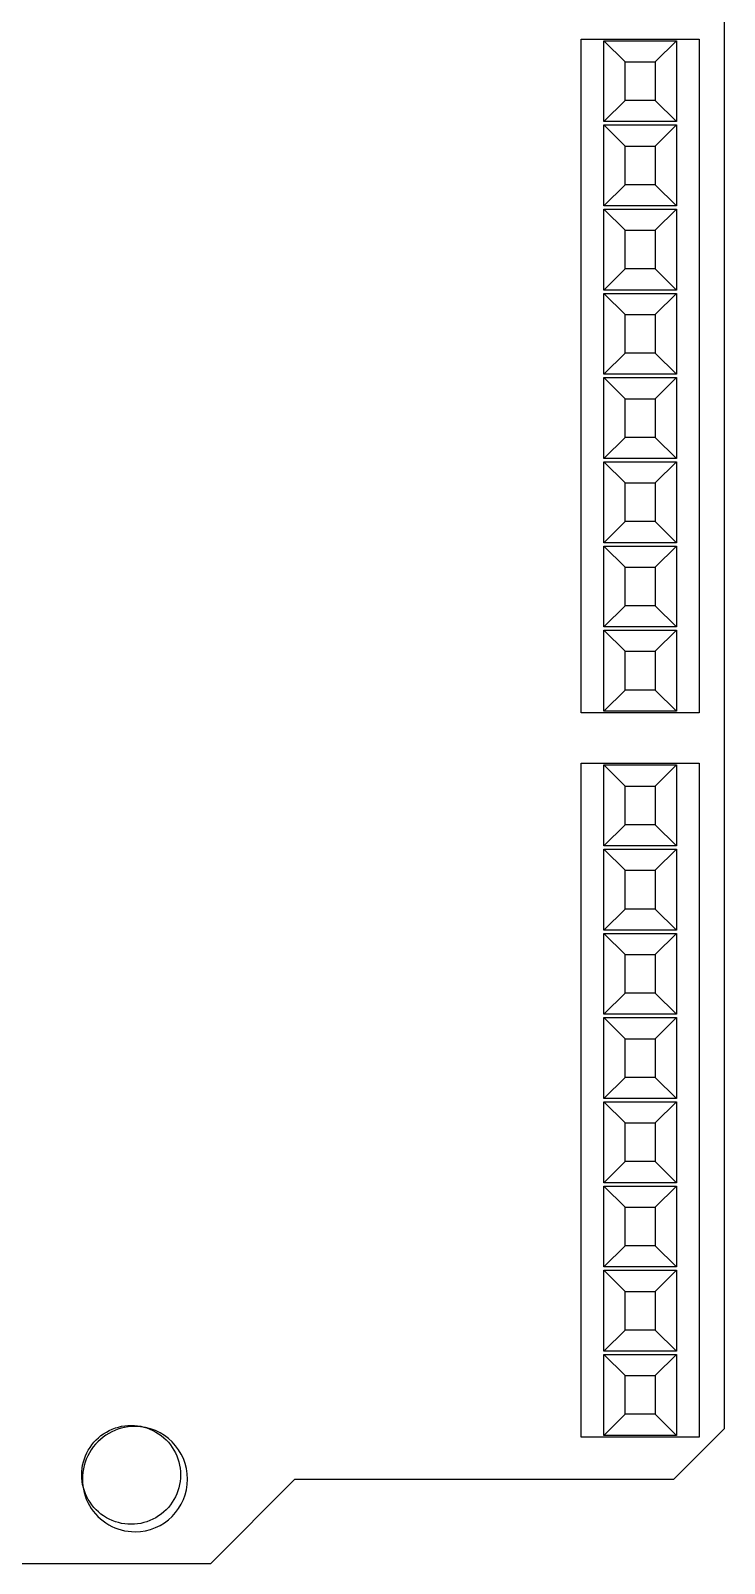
# Model space of a CAD drawing. Extents: x 0 to 808, y 79 to 394.
# Drawn here: x 301.52 to 318.22, y 227.86 to 264.74 of the extents above; entities that cross this region are included whole.
import ezdxf

# ---------------------------------------------------------------- set-up
doc = ezdxf.new("R2010")
doc.units = 0
doc.layers.add('Components', color=7, linetype='CONTINUOUS')
doc.layers.add('Your_Design', color=7, linetype='CONTINUOUS')

msp = doc.modelspace()

# ---------------------------------------------------------------- linework, layer by layer
at = {"layer": 'Components', "color": 7}
for points in [[(318.220259, 231.101065), (318.220259, 282.577602)], [(317.612268, 264.540602), (317.612268, 248.327491), (314.774975, 248.327491), (314.774975, 264.540602), (317.612268, 264.540602)], [(315.828821, 263.993407), (315.322176, 264.500069), (317.065067, 264.500069)], [(315.828821, 263.061154), (315.322176, 262.554494), (315.322176, 264.500069)], [(316.558422, 263.993407), (317.065067, 264.500069)], [(317.065067, 264.500069), (317.065067, 262.554494)], [(315.828821, 263.993407), (316.558422, 263.993407)], [(315.828821, 263.061154), (315.828821, 263.993407)], [(316.558422, 263.993407), (316.558422, 263.061154)], [(316.558422, 263.061154), (315.828821, 263.061154)], [(316.558422, 263.061154), (317.065067, 262.554494)], [(317.065067, 262.554494), (315.322176, 262.554494)], [(315.828821, 261.966772), (315.322176, 262.473432)], [(315.828821, 261.034516), (315.322176, 260.527856), (315.322176, 262.473432)], [(315.322176, 262.473432), (317.065067, 262.473432)], [(316.558422, 261.966772), (317.065067, 262.473432)], [(317.065067, 262.473432), (317.065067, 260.527856)], [(315.828821, 261.034516), (315.828821, 261.966772)], [(315.828821, 261.966772), (316.558422, 261.966772)], [(316.558422, 261.966772), (316.558422, 261.034516)], [(316.558422, 261.034516), (317.065067, 260.527856), (315.322176, 260.527856)], [(316.558422, 261.034516), (315.828821, 261.034516)], [(315.322176, 260.446791), (317.065067, 260.446791)], [(315.322176, 258.501219), (315.322176, 260.446791)], [(315.828821, 259.940131), (315.322176, 260.446791)], [(316.558422, 259.940131), (317.065067, 260.446791)], [(317.065067, 260.446791), (317.065067, 258.501219)], [(315.828821, 259.940131), (316.558422, 259.940131)], [(316.558422, 259.007878), (315.828821, 259.007878), (315.828821, 259.940131)], [(316.558422, 259.940131), (316.558422, 259.007878)], [(315.828821, 259.007878), (315.322176, 258.501219)], [(316.558422, 259.007878), (317.065067, 258.501219)], [(317.065067, 258.501219), (315.322176, 258.501219)], [(315.828821, 257.913494), (315.322176, 258.420153)], [(315.828821, 256.98124), (315.322176, 256.474578), (315.322176, 258.420153)], [(315.322176, 258.420153), (317.065067, 258.420153)], [(316.558422, 257.913494), (317.065067, 258.420153)], [(317.065067, 258.420153), (317.065067, 256.474578)], [(315.828821, 256.98124), (315.828821, 257.913494)], [(315.828821, 257.913494), (316.558422, 257.913494)], [(316.558422, 257.913494), (316.558422, 256.98124)], [(316.558422, 256.98124), (315.828821, 256.98124)], [(316.558422, 256.98124), (317.065067, 256.474578)], [(317.065067, 256.474578), (315.322176, 256.474578)], [(315.828821, 255.886853), (315.322176, 256.393513)], [(315.828821, 254.9546), (315.322176, 254.44794), (315.322176, 256.393513)], [(315.322176, 256.393513), (317.065067, 256.393513)], [(316.558422, 255.886853), (317.065067, 256.393513)], [(317.065067, 256.393513), (317.065067, 254.44794)], [(315.828821, 254.9546), (315.828821, 255.886853)], [(315.828821, 255.886853), (316.558422, 255.886853)], [(316.558422, 255.886853), (316.558422, 254.9546)], [(316.558422, 254.9546), (315.828821, 254.9546)], [(316.558422, 254.9546), (317.065067, 254.44794)], [(317.065067, 254.44794), (315.322176, 254.44794)], [(315.322176, 254.366875), (317.065067, 254.366875)], [(315.322176, 252.421303), (315.322176, 254.366875)], [(315.828821, 253.860215), (315.322176, 254.366875)], [(316.558422, 253.860215), (317.065067, 254.366875), (317.065067, 252.421303)], [(315.828821, 252.927962), (315.828821, 253.860215)], [(315.828821, 253.860215), (316.558422, 253.860215)], [(316.558422, 253.860215), (316.558422, 252.927962)], [(315.828821, 252.927962), (315.322176, 252.421303)], [(316.558422, 252.927962), (315.828821, 252.927962)], [(316.558422, 252.927962), (317.065067, 252.421303)], [(317.065067, 252.421303), (315.322176, 252.421303)], [(315.828821, 251.833578), (315.322176, 252.340237), (317.065067, 252.340237)], [(317.065067, 250.394665), (315.322176, 250.394665), (315.322176, 252.340237)], [(316.558422, 251.833578), (317.065067, 252.340237), (317.065067, 250.394665)], [(315.828821, 251.833578), (316.558422, 251.833578)], [(315.828821, 250.901324), (315.828821, 251.833578)], [(316.558422, 251.833578), (316.558422, 250.901324)], [(315.828821, 250.901324), (315.322176, 250.394665)], [(316.558422, 250.901324), (315.828821, 250.901324)], [(316.558422, 250.901324), (317.065067, 250.394665)], [(315.828821, 249.80694), (315.322176, 250.313599), (317.065067, 250.313599)], [(315.322176, 248.368024), (315.322176, 250.313599)], [(316.558422, 249.80694), (317.065067, 250.313599), (317.065067, 248.368024)], [(315.828821, 249.80694), (316.558422, 249.80694)], [(315.828821, 248.874684), (315.828821, 249.80694)], [(316.558422, 249.80694), (316.558422, 248.874684)], [(315.828821, 248.874684), (315.322176, 248.368024)], [(316.558422, 248.874684), (315.828821, 248.874684)], [(316.558422, 248.874684), (317.065067, 248.368024)], [(317.065067, 248.368024), (315.322176, 248.368024)], [(317.612268, 247.111512), (317.612268, 230.898404), (314.774975, 230.898404)], [(314.774975, 230.898404), (314.774975, 247.111512), (317.612268, 247.111512)], [(315.828821, 246.564317), (315.322176, 247.070979)], [(315.828821, 245.632066), (315.322176, 245.125404), (315.322176, 247.070979)], [(315.322176, 247.070979), (317.065067, 247.070979)], [(316.558422, 246.564317), (317.065067, 247.070979)], [(317.065067, 247.070979), (317.065067, 245.125404)], [(315.828821, 245.632066), (315.828821, 246.564317)], [(315.828821, 246.564317), (316.558422, 246.564317)], [(316.558422, 246.564317), (316.558422, 245.632066)], [(316.558422, 245.632066), (317.065067, 245.125404), (315.322176, 245.125404)], [(316.558422, 245.632066), (315.828821, 245.632066)], [(315.828821, 244.537679), (315.322176, 245.044338), (317.065067, 245.044338)], [(317.065067, 243.098766), (315.322176, 243.098766), (315.322176, 245.044338)], [(316.558422, 244.537679), (317.065067, 245.044338)], [(317.065067, 245.044338), (317.065067, 243.098766)], [(315.828821, 244.537679), (316.558422, 244.537679)], [(315.828821, 243.605425), (315.828821, 244.537679)], [(316.558422, 244.537679), (316.558422, 243.605425)], [(315.828821, 243.605425), (315.322176, 243.098766)], [(316.558422, 243.605425), (315.828821, 243.605425)], [(316.558422, 243.605425), (317.065067, 243.098766)], [(315.828821, 242.511041), (315.322176, 243.0177)], [(315.828821, 241.578788), (315.322176, 241.072128), (315.322176, 243.0177)], [(315.322176, 243.0177), (317.065067, 243.0177)], [(316.558422, 242.511041), (317.065067, 243.0177)], [(317.065067, 243.0177), (317.065067, 241.072128)], [(315.828821, 241.578788), (315.828821, 242.511041)], [(315.828821, 242.511041), (316.558422, 242.511041)], [(316.558422, 242.511041), (316.558422, 241.578788)], [(316.558422, 241.578788), (315.828821, 241.578788)], [(316.558422, 241.578788), (317.065067, 241.072128)], [(317.065067, 241.072128), (315.322176, 241.072128)], [(315.322176, 240.99106), (317.065067, 240.99106)], [(315.322176, 239.045488), (315.322176, 240.99106)], [(315.828821, 240.4844), (315.322176, 240.99106)], [(316.558422, 240.4844), (317.065067, 240.99106)], [(317.065067, 240.99106), (317.065067, 239.045488)], [(315.828821, 240.4844), (316.558422, 240.4844)], [(315.828821, 239.552147), (315.828821, 240.4844)], [(316.558422, 240.4844), (316.558422, 239.552147)], [(315.828821, 239.552147), (315.322176, 239.045488)], [(316.558422, 239.552147), (315.828821, 239.552147)], [(316.558422, 239.552147), (317.065067, 239.045488)], [(317.065067, 239.045488), (315.322176, 239.045488)], [(315.322176, 238.964422), (317.065067, 238.964422)], [(315.322176, 237.01885), (315.322176, 238.964422)], [(315.828821, 238.457763), (315.322176, 238.964422)], [(316.558422, 238.457763), (317.065067, 238.964422), (317.065067, 237.01885)], [(315.828821, 237.525509), (315.828821, 238.457763)], [(315.828821, 238.457763), (316.558422, 238.457763)], [(316.558422, 238.457763), (316.558422, 237.525509)], [(315.828821, 237.525509), (315.322176, 237.01885)], [(316.558422, 237.525509), (315.828821, 237.525509)], [(316.558422, 237.525509), (317.065067, 237.01885)], [(317.065067, 237.01885), (315.322176, 237.01885)], [(315.322176, 236.937784), (317.065067, 236.937784)], [(315.322176, 234.992212), (315.322176, 236.937784)], [(315.828821, 236.431125), (315.322176, 236.937784)], [(316.558422, 236.431125), (317.065067, 236.937784)], [(317.065067, 236.937784), (317.065067, 234.992212)], [(315.828821, 235.498871), (315.828821, 236.431125)], [(315.828821, 236.431125), (316.558422, 236.431125), (316.558422, 235.498871)], [(315.828821, 235.498871), (315.322176, 234.992212)], [(316.558422, 235.498871), (315.828821, 235.498871)], [(316.558422, 235.498871), (317.065067, 234.992212)], [(317.065067, 234.992212), (315.322176, 234.992212)], [(315.828821, 234.404487), (315.322176, 234.911146)], [(315.828821, 233.472231), (315.322176, 232.965571), (315.322176, 234.911146)], [(315.322176, 234.911146), (317.065067, 234.911146)], [(316.558422, 234.404487), (317.065067, 234.911146)], [(317.065067, 234.911146), (317.065067, 232.965571)], [(315.828821, 233.472231), (315.828821, 234.404487)], [(315.828821, 234.404487), (316.558422, 234.404487)], [(316.558422, 234.404487), (316.558422, 233.472231)], [(316.558422, 233.472231), (315.828821, 233.472231)], [(316.558422, 233.472231), (317.065067, 232.965571)], [(317.065067, 232.965571), (315.322176, 232.965571)], [(315.828821, 231.445593), (315.322176, 230.938934), (315.322176, 232.884509)], [(315.828821, 232.377849), (315.322176, 232.884509)], [(315.322176, 232.884509), (317.065067, 232.884509)], [(316.558422, 232.377849), (317.065067, 232.884509), (317.065067, 230.938934)], [(315.828821, 231.445593), (315.828821, 232.377849)], [(315.828821, 232.377849), (316.558422, 232.377849)], [(316.558422, 232.377849), (316.558422, 231.445593)], [(316.558422, 231.445593), (315.828821, 231.445593)], [(316.558422, 231.445593), (317.065067, 230.938934)], [(317.065067, 230.938934), (315.322176, 230.938934)], [(317.004277, 229.885085), (318.220259, 231.101065)], [(305.857769, 227.858444), (307.884407, 229.885085)], [(307.884407, 229.885085), (317.004277, 229.885085)], [(304.033795, 228.618435), (304.033795, 228.618435)], [(279.714127, 227.858444), (305.857769, 227.858444)]]:
    msp.add_lwpolyline(points, dxfattribs=at)
for points in [[(304.033795, 231.151732), (303.581002, 231.152126), (303.162436, 230.91079), (302.935926, 230.518726)], [(305.299342, 229.885083), (305.299342, 230.584204), (304.732915, 231.151123), (304.033795, 231.151732)], [(302.935926, 230.518726), (302.709416, 230.126662), (302.709416, 229.643505), (302.935926, 229.251441)], [(304.033795, 228.618435), (304.732915, 228.619043), (305.299342, 229.185963), (305.299342, 229.885083)], [(302.935926, 229.251441), (303.162436, 228.859376), (303.581002, 228.618041), (304.033795, 228.618435)]]:
    msp.add_open_spline(points, degree=3, dxfattribs=at)
at = {"layer": 'Your_Design', "color": 5}
msp.add_lwpolyline([(305.130818, 229.988281), (305.130818, 229.988281)], dxfattribs=at)
for points in [[(302.750189, 229.988281), (302.750189, 230.41354), (302.977061, 230.806495), (303.345346, 231.019124)], [(303.345346, 231.019124), (303.713631, 231.231753), (304.167376, 231.231753), (304.535661, 231.019124)], [(304.535661, 231.019124), (304.903946, 230.806495), (305.130818, 230.41354), (305.130818, 229.988281)], [(303.345346, 228.957438), (302.977061, 229.170068), (302.750188, 229.563023), (302.750189, 229.988281)], [(305.130818, 229.988281), (305.130818, 229.563023), (304.903945, 229.170068), (304.535661, 228.957438)], [(304.535661, 228.957438), (304.167376, 228.744809), (303.713631, 228.744809), (303.345346, 228.957438)]]:
    msp.add_open_spline(points, degree=3, dxfattribs=at)

doc.saveas('drawing.dxf')
